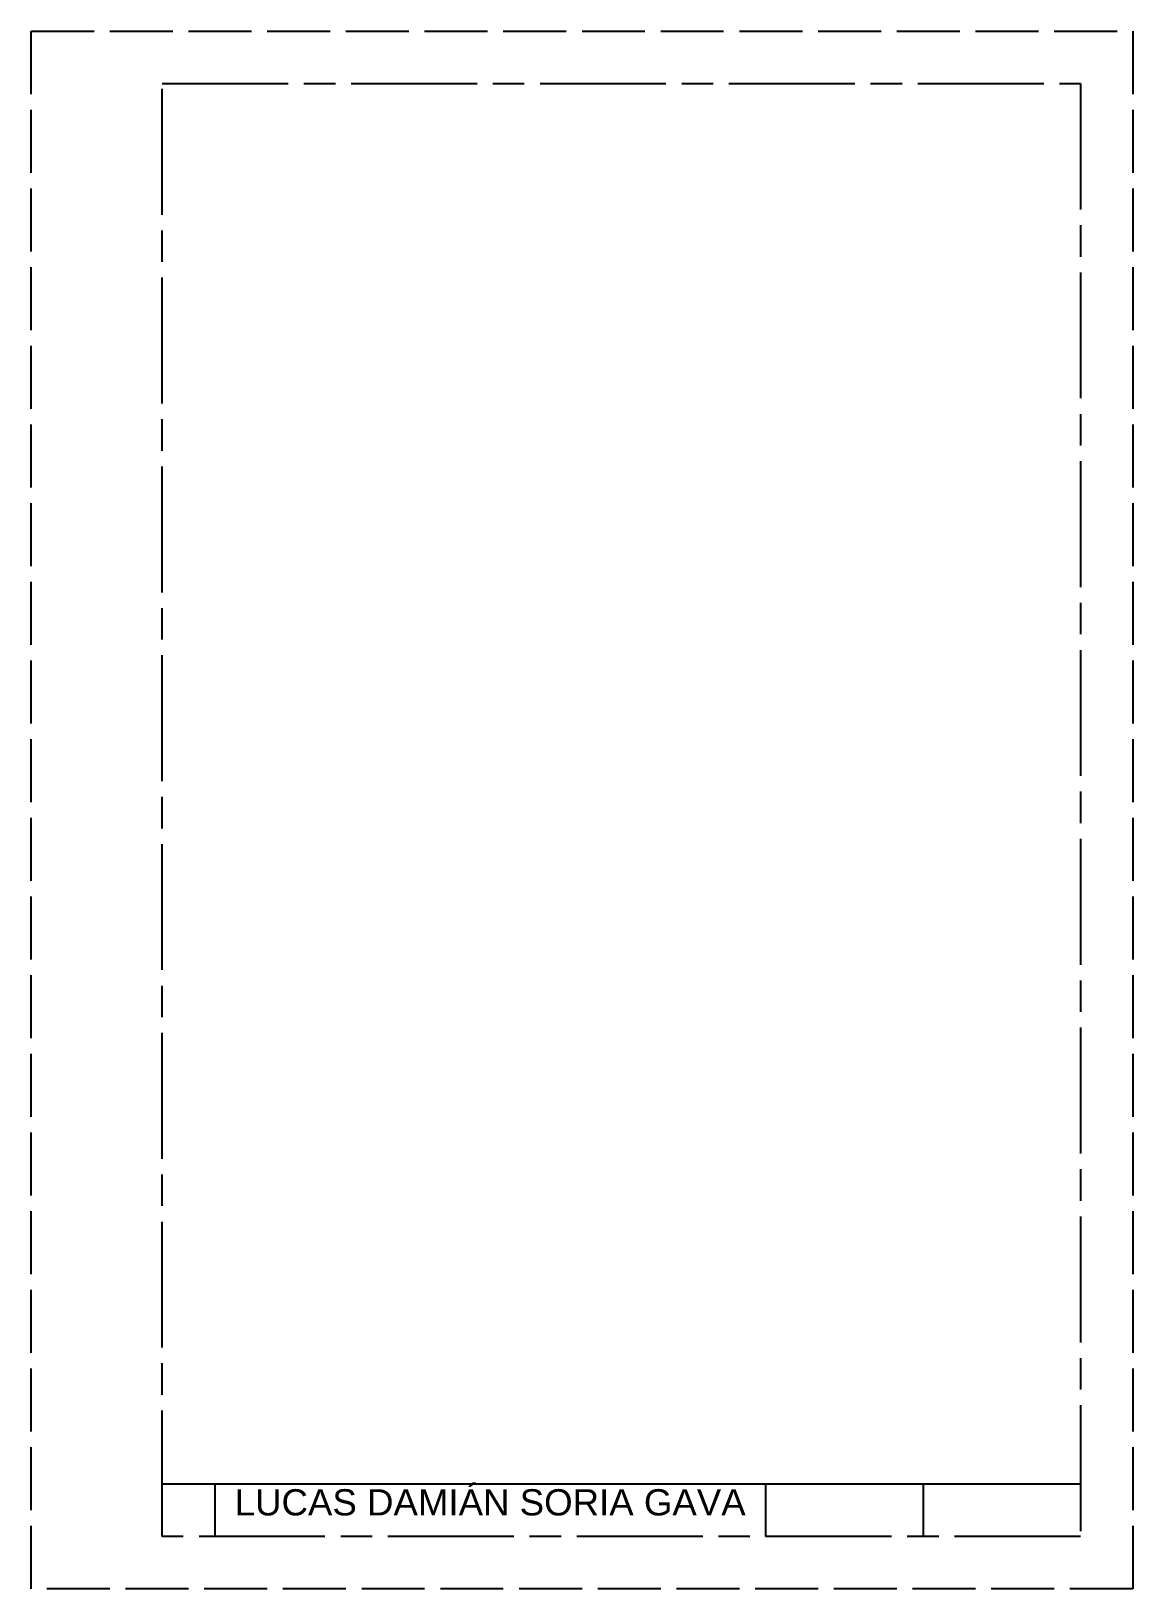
# Model space of a CAD drawing. Header units: millimetres. Extents: x 2172 to 2382, y 1603 to 1900.
import ezdxf

# ---------------------------------------------------------------- set-up
doc = ezdxf.new("R2010")
doc.units = ezdxf.units.MM
doc.linetypes.add('ACAD_ISO02W100', pattern=[15, 12, -3])
doc.linetypes.add('ACAD_ISO08W100', pattern=[36, 24, -3, 6, -3])
for name, color, linetype in [('GranRectangulo', 1, 'ACAD_ISO02W100'), ('MenorRectangulo', 3, 'ACAD_ISO08W100'), ('Nombre', 5, 'Continuous')]:
    doc.layers.add(name, color=color, linetype=linetype)
doc.styles.get("Standard").update_dxf_attribs({"font": 'arial.ttf'})

msp = doc.modelspace()

# ---------------------------------------------------------------- linework, layer by layer
at = {"layer": 'GranRectangulo'}
msp.add_lwpolyline([(2172.13, 1899.7), (2382.13, 1899.7), (2382.13, 1602.7), (2172.13, 1602.7)], close=True, dxfattribs=at)
at = {"layer": 'MenorRectangulo'}
msp.add_lwpolyline([(2197.13, 1889.7), (2372.13, 1889.7), (2372.13, 1612.7), (2197.13, 1612.7)], close=True, dxfattribs=at)
at = {"layer": 'Nombre'}
for p, q in [((2197.13, 1622.7), (2372.13, 1622.7)), ((2207.13, 1622.7), (2207.13, 1612.7)), ((2312.13, 1622.7), (2312.13, 1612.7)), ((2342.13, 1622.7), (2342.13, 1612.7))]:
    msp.add_line(p, q, dxfattribs=at)

# ---------------------------------------------------------------- texts
at = {"insert": (2210.92, 1621.7), "char_height": 5, "attachment_point": 1}
msp.add_mtext_dynamic_manual_height_columns('LUCAS DAMIÁN SORIA GAVA', width=105, gutter_width=12.5, heights=[0], dxfattribs=at)

doc.saveas('drawing.dxf')
